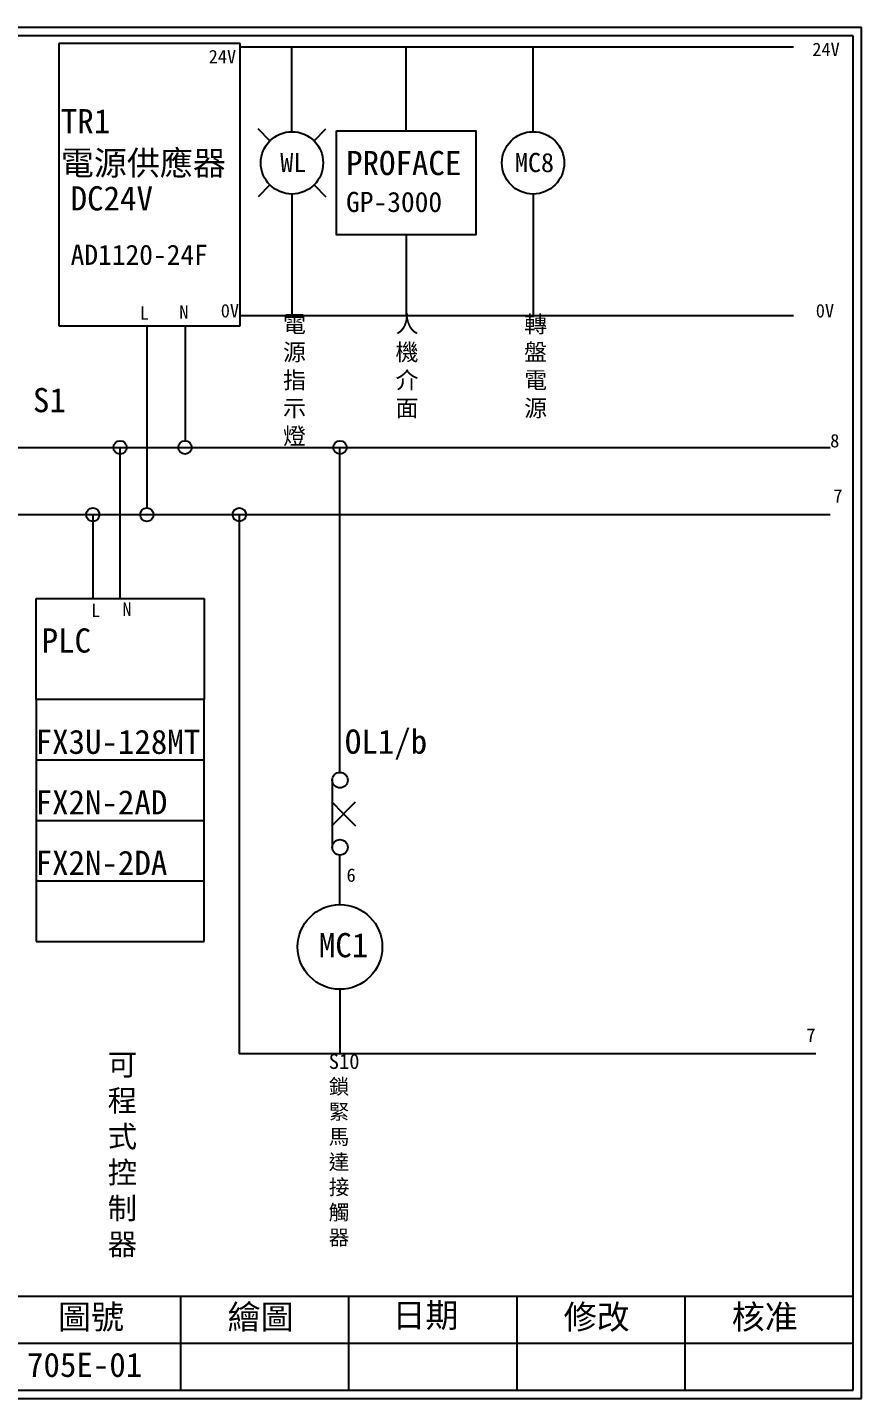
# Model space of a CAD drawing. Extents: x 10 to 297, y 3 to 207.
# Drawn here: x 172.9 to 297, y 3 to 207 of the extents above; entities that cross this region are included whole.
import ezdxf
from ezdxf.enums import TextEntityAlignment as Align

# ---------------------------------------------------------------- set-up
doc = ezdxf.new("R2010")
doc.units = 0
doc.layers.get('0').update_dxf_attribs({"linetype": 'CONTINUOUS'})
doc.layers.add('圖框層', color=7, linetype='CONTINUOUS')
doc.layers.add('標尺寸層', color=3, linetype='CONTINUOUS')
doc.styles.add('CNS', font='romanc.shx', dxfattribs={"bigfont": 'chineset.shx'})
doc.styles.add('STSL', font='kaiu.ttf')

msp = doc.modelspace()

# ---------------------------------------------------------------- linework, layer by layer
for p, q in [((204.58, 204.57), (177.58, 204.57)), ((177.58, 204.57), (177.58, 162.57)), ((204.58, 162.57), (204.58, 204.57)), ((286.87, 204.04), (204.58, 204.04)), ((212.27, 195.36), (212.27, 204.04)), ((248.14, 191.46), (248.14, 204.04)), ((212.27, 191.46), (212.27, 195.36)), ((208.99, 190.1), (207.22, 191.87)), ((215.55, 190.1), (217.32, 191.87)), ((208.99, 183.54), (207.22, 181.77)), ((212.27, 182.18), (212.27, 178.23)), ((215.55, 183.54), (217.32, 181.77)), ((248.14, 182.18), (248.14, 178.23)), ((212.27, 178.23), (212.27, 164.09)), ((248.14, 178.23), (248.14, 164.09)), ((286.87, 164.09), (204.58, 164.09)), ((177.58, 162.57), (200.58, 162.57)), ((190.69, 162.57), (190.69, 135.49)), ((196.36, 162.57), (196.36, 145.49)), ((200.58, 162.57), (204.58, 162.57)), ((169.64, 144.49), (292.33, 144.49)), ((186.71, 122.01), (186.71, 144.49)), ((219.41, 96.15), (219.41, 144.49)), ((169.64, 134.49), (292.33, 134.49)), ((174.21, 122.01), (199.21, 122.01)), ((174.21, 107.01), (174.21, 122.01)), ((199.21, 122.01), (199.21, 107.01)), ((199.21, 107.01), (174.21, 107.01)), ((174.21, 107.01), (174.21, 98.01)), ((199.21, 98.01), (199.21, 107.01)), ((174.21, 98.01), (199.21, 98.01)), ((174.21, 98.01), (174.21, 89.01)), ((199.21, 89.01), (199.21, 98.01)), ((218.26, 95), (218.26, 85)), ((218.19, 88.21), (221.73, 91.75)), ((219.96, 89.98), (218.19, 91.75)), ((219.96, 89.98), (221.73, 88.21)), ((174.21, 89.01), (199.21, 89.01)), ((174.21, 89.01), (174.21, 80.01)), ((199.21, 80.01), (199.21, 89.01)), ((219.41, 76.48), (219.41, 83.85)), ((174.21, 80.01), (199.21, 80.01)), ((174.21, 80.01), (174.21, 71.01)), ((199.21, 71.01), (199.21, 80.01)), ((174.21, 71.01), (199.21, 71.01)), ((219.41, 63.88), (219.41, 54.28))]:
    msp.add_line(p, q)
for centre, radius in [((212.27, 186.82), 4.64), ((248.14, 186.82), 4.64), ((196.36, 144.49), 1), ((190.69, 134.49), 1), ((219.41, 70.18), 6.3)]:
    msp.add_circle(centre, radius)
at = {"layer": '圖框層', "color": 7}
for p, q in [((297, 206.97), (10, 206.97)), ((297, 3), (297, 206.97)), ((295.75, 205.72), (11.25, 205.72)), ((295.75, 4.25), (295.75, 205.72)), ((11.25, 18.25), (295.75, 18.25)), ((195.75, 4.25), (195.75, 18.25)), ((220.75, 4.25), (220.75, 18.25)), ((245.75, 4.25), (245.75, 18.25)), ((270.75, 4.25), (270.75, 18.25)), ((145.75, 11.25), (295.75, 11.25)), ((11.25, 4.25), (295.75, 4.25)), ((10, 3), (297, 3))]:
    msp.add_line(p, q, dxfattribs=at)
at = {"layer": '標尺寸層', "color": 7}
for p, q in [((229.25, 191.57), (229.25, 204.04)), ((229.25, 176.13), (229.25, 164.09)), ((182.64, 134.52), (182.64, 122.01)), ((204.44, 134.49), (204.44, 54.28)), ((290.2, 54.28), (204.44, 54.28))]:
    msp.add_line(p, q, dxfattribs=at)
msp.add_lwpolyline([(218.9, 191.57), (239.6, 191.57), (239.6, 176.13), (218.9, 176.13)], close=True, dxfattribs=at)
for centre, radius in [((186.71, 144.49), 1), ((219.41, 144.49), 1), ((182.64, 134.49), 1), ((204.44, 134.49), 1), ((219.41, 95), 1.15), ((219.41, 85), 1.15)]:
    msp.add_circle(centre, radius, dxfattribs=at)

# ---------------------------------------------------------------- texts
at = {"color": 7}
for s, p in [('WL', (212.47, 186.87)), ('MC8', (248.34, 186.87))]:
    msp.add_text(s, height=2.856, dxfattribs=at).set_placement(p, align=Align.MIDDLE_CENTER)
at = {"layer": '圖框層', "color": 4, "style": 'STSL'}
for s, height, p in [('24V', 2, (289.67, 202.7)), ('24V', 2, (199.88, 201.63)), ('TR1', 3.6, (177.89, 191.22)), ('電源供應器', 3.6, (177.89, 185)), ('PROFACE', 3.6, (220.32, 185)), ('DC24V', 3.6, (179.35, 179.74)), ('GP-3000', 3, (220.32, 179.51)), ('AD1120-24F', 3, (179.35, 171.65)), ('L', 2, (189.64, 163.48)), ('N', 2, (195.51, 163.63)), ('0V', 2, (201.68, 163.83)), ('0V', 2, (290.19, 163.83)), ('S1', 3.6, (173.74, 149.73)), ('8', 2, (292.33, 144.49)), ('7', 2, (292.8, 136.27)), ('L', 2, (182.41, 119.25)), ('N', 2, (187.05, 119.43)), ('PLC', 3.6, (175.03, 113.97)), ('FX3U-128MT', 3.6, (174.14, 98.9)), ('OL1/b', 3.6, (220.14, 98.93)), ('FX2N-2AD', 3.6, (174.14, 89.9)), ('FX2N-2DA', 3.6, (174.14, 80.9)), ('6', 2, (220.39, 79.87)), ('MC1', 3.6, (216.27, 68.65)), ('7', 2, (288.79, 56.06)), ('圖號', 3.6, (177.47, 13.34)), ('繪圖', 3.6, (202.69, 13.34)), ('日期', 3.6, (227.22, 13.59)), ('修改', 3.6, (252.69, 13.34)), ('核准', 3.6, (277.69, 13.34)), ('705E-01', 3.6, (172.86, 6.22))]:
    msp.add_text(s, height=height, dxfattribs=at).set_placement(p)
at = {"layer": '標尺寸層', "color": 7, "attachment_point": 1, "style": 'CNS'}
for s, insert, char_height, width in [('{\\fDFKai-SB|b0|i0|c136|p65;電源指示燈}', (210.94, 164.09), 2.5, 4.1392), ('{\\fDFKai-SB|b0|i0|c136|p65;人機介面}', (227.68, 164.09), 2.5, 4.1392), ('{\\fDFKai-SB|b0|i0|c136|p65;轉盤電源}', (246.81, 164.09), 2.5, 4.1392), ('{\\fDFKai-SB|b0|i0|c136|p65;\\H0.64103x;可程式控制器}', (184.86, 54.28), 5, 5.4243), ('{\\fDFKai-SB|b0|i0|c136|p65;\\H0.64103x;S10鎖緊馬達接觸器}', (217.74, 54.28), 3.5, 1.812)]:
    msp.add_mtext(s, dxfattribs=dict(at, insert=insert, char_height=char_height, width=width))

doc.saveas('drawing.dxf')
